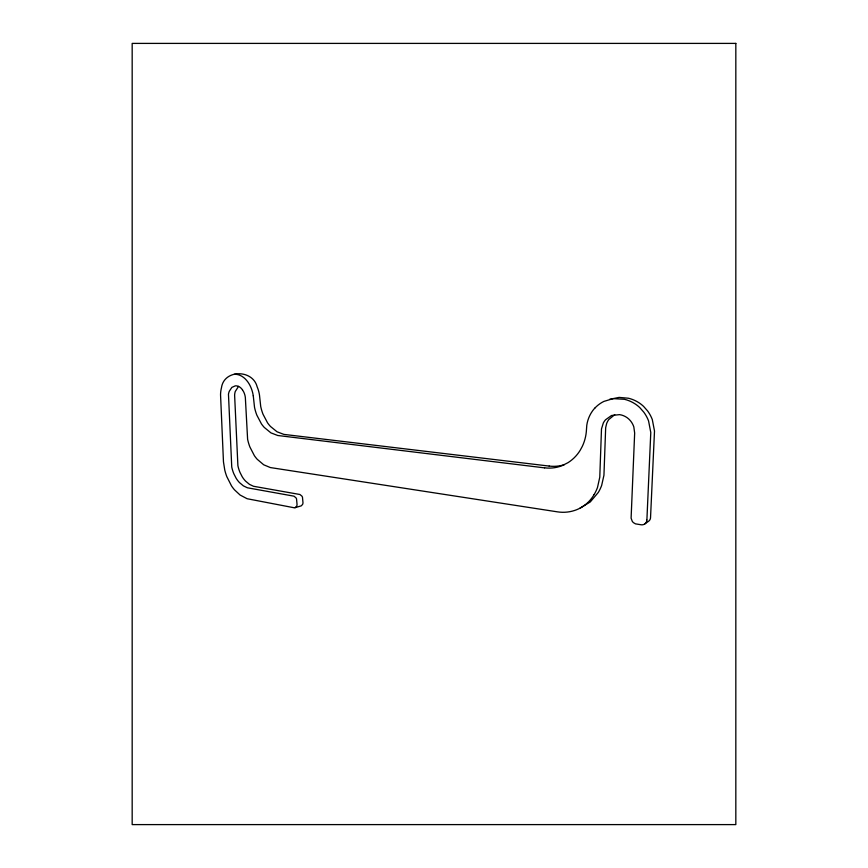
<?xml version="1.0" encoding="UTF-8"?>
<svg xmlns="http://www.w3.org/2000/svg" width="868" height="868" viewBox="0 0 868 868"><rect width="100%" height="100%" fill="white"/><g stroke="black" fill="none" stroke-linecap="round" stroke-linejoin="round"><path stroke-width="1.3" d="M646.888 520.019L650.783 432.524L648.559 420.904A36.651 36.651 0 0 0 643.752 412.116L639.792 407.613A32.821 32.821 0 0 0 635.137 403.924A34.069 34.069 0 0 0 624.428 399.291L613.166 398.629L603.889 401.407A30.89 30.89 0 0 0 594.797 408.166M594.124 494.554C589.817 501.975 582.851 507.78 574.681 510.438A36.619 36.619 0 0 1 557.375 511.838L270.382 467.57L263.709 464.792L257.232 459.291A34.611 34.611 0 0 1 254.378 455.667L249.919 447.042A49.65 49.65 0 0 1 247.608 439.251L245.351 397.62A17.707 17.707 0 0 0 243.724 391.978L242.498 389.841M242.465 389.862A10.004 10.004 0 0 0 238.559 386.39L235.261 391.49A14.995 14.995 0 0 0 234.62 395.2L237.897 465.682A36.706 36.706 0 0 0 240.013 472.452L242.161 476.673A25.856 25.856 0 0 0 245.568 481.111L249.474 484.366L253.467 486.264L299.916 494.5L301.858 496.073A6.228 6.228 0 0 1 302.465 497.18L302.954 502.442A4.145 4.145 0 0 1 302.574 504.438L301.229 505.86L295.077 507.682A2.235 2.235 0 0 1 294.024 507.737L247.098 498.72L240.089 495.031L234.49 489.823A38.593 38.593 0 0 1 231.506 485.885L226.808 476.619A55.075 55.075 0 0 1 224.747 469.968L223.467 461.863L220.548 394.766A30.575 30.575 0 0 1 221.481 387.692C224.031 369.247 252.718 369.269 257.123 386.748A33.852 33.852 0 0 1 259.489 395.135L260.715 406.452A48.63 48.63 0 0 0 263.037 414.275L267.561 422.857A33.266 33.266 0 0 0 270.469 426.448L277.055 431.797L283.858 434.391L549.205 466.083M594.124 494.554A41.87 41.87 0 0 0 597.499 487.469L599.777 477.194L601.491 428.922L603.336 422.944A17.588 17.588 0 0 1 605.517 419.786L611.528 415.501L619.535 414.633A17.36 17.36 0 0 1 628.747 418.994L630.211 420.513A18.846 18.846 0 0 1 633.824 426.926L634.66 433.056L631.101 518.174L632.262 521.321A7.714 7.714 0 0 0 633.477 522.666L635.441 523.849L640.975 524.749A5.165 5.165 0 0 0 644.805 523.925L648.505 521.332A4.807 4.807 0 0 0 650.544 517.48L654.505 431.027L652.302 419.559A36.098 36.098 0 0 0 647.55 410.879L643.622 406.441A32.431 32.431 0 0 0 639.022 402.795A33.743 33.743 0 0 0 628.421 398.228L619.101 397.403L609.553 399.345M579.987 508.16L590.251 501.964L598.323 492.406A41.447 41.447 0 0 0 601.665 485.396L603.944 475.241L605.669 427.674L606.678 423.421A17.165 17.165 0 0 1 608.848 419.494L614.761 414.665M295.077 507.682L296.65 506.196A4.199 4.199 0 0 0 297.019 504.178L296.531 498.872A6.315 6.315 0 0 0 295.912 497.755L293.97 496.171L247.38 487.783L243.376 485.863L239.459 482.565A26.181 26.181 0 0 1 236.042 478.084L233.872 473.83A37.281 37.281 0 0 1 231.745 466.995L228.468 394.278A13.725 13.725 0 0 1 229.282 391.294L231.854 387.388L235.293 385.859A6.326 6.326 0 0 1 238.537 386.444M234.176 374.303C242.053 373.815 248.107 380.716 250.885 387.41A34.373 34.373 0 0 1 253.282 395.873M544.583 467.863L277.771 435.497L270.935 432.882L264.328 427.468A33.657 33.657 0 0 1 261.42 423.855L256.863 415.186A49.389 49.389 0 0 1 254.519 407.287L253.282 395.873M544.583 467.83A35.751 35.751 0 0 0 562.16 465.639L568.149 462.59A38.29 38.29 0 0 0 580.193 450.275L582.352 446.293A44.203 44.203 0 0 0 586.312 431.787L586.79 425.222A32.724 32.724 0 0 1 590.967 413.32L592.356 411.161A29.284 29.284 0 0 1 594.786 408.166M646.844 520.019A4.861 4.861 0 0 1 644.794 523.914M564.384 464.673A35.751 35.751 0 0 1 549.205 466.073M735.825 43.4L132.175 43.4L132.175 824.6L735.825 824.6L735.825 43.4"/></g></svg>
